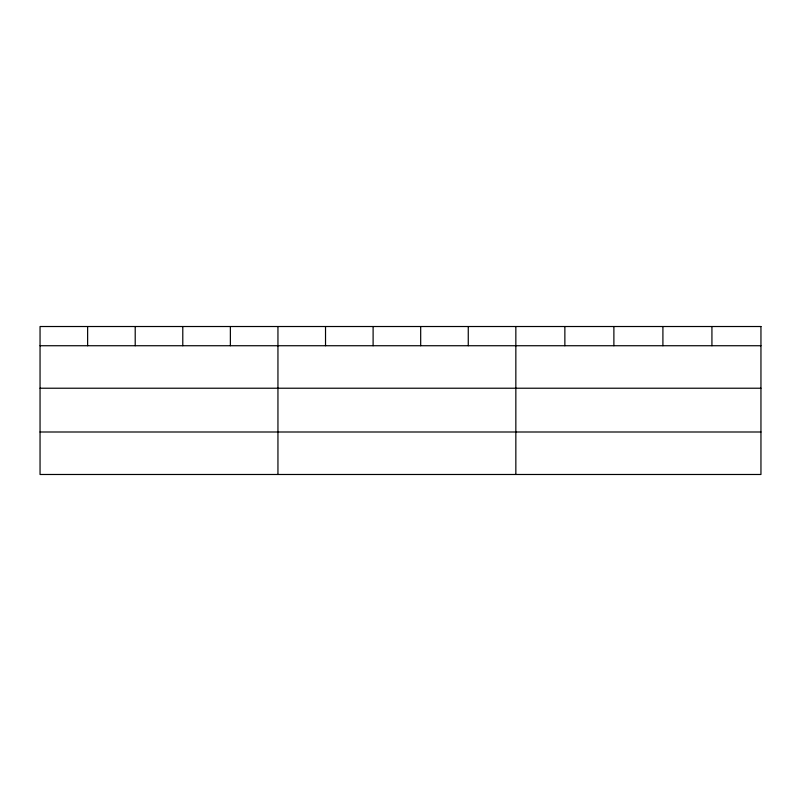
<?xml version="1.0" encoding="UTF-8"?>
<svg xmlns="http://www.w3.org/2000/svg" width="801" height="801" viewBox="0 0 801 801"><rect width="100%" height="100%" fill="white"/><g stroke="black" fill="none" stroke-linecap="round" stroke-linejoin="round"><path stroke-width="1.2" d="M40.05 345.732L760.95 345.732M40.05 388.225L760.95 388.225M40.05 431.999L760.95 431.999M711.929 326.518L711.929 345.732M662.908 326.518L662.908 345.732M613.886 326.518L613.886 345.732M564.865 326.518L564.865 345.732M515.844 326.518L515.844 474.482M468.265 326.518L468.265 345.732M420.685 326.518L420.685 345.732M373.106 326.518L373.106 345.732M325.526 326.518L325.526 345.732M277.947 326.518L277.947 474.482M230.368 326.518L230.368 345.732M182.788 326.518L182.788 345.732M135.209 326.518L135.209 345.732M87.629 326.518L87.629 345.732M760.95 326.518L40.05 326.518L40.05 474.482L760.95 474.482L760.95 326.518"/></g></svg>
